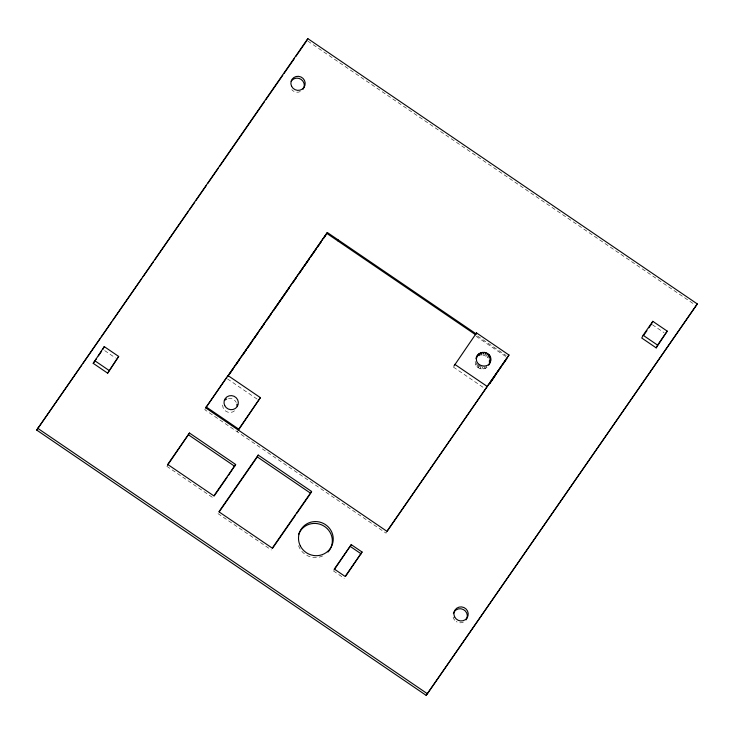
<?xml version="1.0" encoding="UTF-8"?>
<svg xmlns="http://www.w3.org/2000/svg" width="734" height="734" viewBox="0 0 734 734"><rect width="100%" height="100%" fill="white"/><g stroke="black" fill="none" stroke-linecap="round" stroke-linejoin="round"><path stroke-width="0.55" stroke-dasharray="3.67 2.75" d="M205.263 408.783L204.814 409.71L386.038 533.15L386.479 532.233M237.275 431.821L237.724 430.895M487.027 367.413C483.587 370.358 477.816 369.028 475.88 364.972L477.228 362.201M476.916 366.523L478.265 363.752M479.008 364.413L477.669 367.183L479.109 368.165L480.458 365.394M478.32 367.771L479.669 365M479.999 368.624L481.348 365.853M481.834 369.018L483.183 366.248M483.697 368.945L485.046 366.174M485.477 368.395L486.816 365.624M482.798 354.999L486.312 356.256M307.867 41.113L694.511 304.491M652.361 324.703L664.087 332.685M477.495 336.034L506.24 355.623M476.118 336.328L506.726 357.174M453.41 367.101L484.009 387.947M227.522 378.937L259.056 400.415M104.696 350.613L115.513 357.981M333.419 570.924L344.237 578.291M166.802 466.283L212.97 497.735M217.989 513.626L271.36 549.986M475.88 364.972L475.164 361.376M322.63 555.977A17.469 16.974 25.9 0 1 297.931 543.408M300.298 91.576A7.202 7.001 25.9 0 1 291.747 89.704M463.319 622.157A7.202 7.001 25.9 0 1 456.172 621.524M454.768 620.276A7.202 7.001 25.9 0 1 453.135 616.973M234.541 410.829A7.202 7.001 25.9 0 1 223.044 402.994M228.439 398.489A7.202 7.001 25.9 0 1 236.256 402.461"/><path stroke-width="1.1" d="M476.88 356.816C473.329 366.385 490.193 370.175 490.807 359.871C491.459 350.705 477.293 349.76 475.981 358.66M36.7 430.069L307.812 38.618L697.3 303.931L426.188 695.382L36.7 430.069L81.74 365.128M93.218 363.339L104.237 346.613L118.669 356.44L107.641 373.166L93.218 363.339L96.438 358.687M102.898 349.384L104.237 346.613M107.641 373.166L118.669 356.44M306.913 40.471L307.812 38.618M167.444 465.365L189.482 433.032L235.642 464.475L228.338 475.559M453.86 366.183L476.54 332.924L508.992 355.036L386.928 531.306L205.713 407.865L227.944 375.533L260.396 397.644L238.55 429.968M227.944 375.533L227.494 376.459L327.327 232.513L476.091 333.851M227.696 376.441L327.327 232.513M238.165 429.968L260.396 397.644M337.695 240.807L338.145 239.89M257.313 456.924L258.212 455.08L311.583 491.441L310.693 493.285L257.313 456.924L219.273 511.772M334.071 569.988L351.256 544.646L362.073 552.023L345.54 576.419M476.54 332.924L475.641 334.777L326.878 233.44M476.816 357.036L477.715 355.183M478.054 355.678L478.944 353.834M479.155 355.623L480.504 352.852M480.935 355.072L482.275 352.302M483.247 354.072L484.146 352.228M485.082 354.476L485.981 352.632M486.761 355.329L487.651 353.485M487.715 357.495L489.055 354.724M489.202 358.128L490.092 356.284M490.697 358.036L489.349 360.807L489.468 362.642L490.807 359.871M488.716 365.137L490.44 361.66M508.992 355.036L387.139 531.288M426.188 695.382L697.3 303.931M643.122 335.273L641.782 338.044L656.205 347.87L667.234 331.144L652.801 321.318L643.122 335.273L657.554 345.099L656.205 347.87M651.911 323.162L652.801 321.318M83.043 363.247L100.007 338.787M101.32 336.897L111.761 321.841M113.064 319.96L141.781 278.553M143.093 276.672L153.534 261.616M154.837 259.735L188.124 211.741M189.427 209.86L194.657 202.327M195.96 200.446L206.401 185.39M207.704 183.509L218.154 168.453M219.457 166.572L264.488 101.631M265.8 99.751L282.764 75.29M284.076 73.4L294.517 58.344M295.82 56.463L306.262 41.407M98.374 355.898L101.604 351.247M205.713 407.865L226.852 377.377M229.21 374.542L233.118 368.899M235.733 365.137L239.651 359.486M242.257 355.724L246.174 350.081M247.477 348.2L252.698 340.677M254.001 338.787L257.918 333.144M260.524 329.382L264.442 323.74M267.057 319.978L270.965 314.326M273.58 310.565L289.242 287.985M292.499 283.287L296.417 277.636M299.022 273.874L302.94 268.231M304.243 266.35L309.464 258.827M310.766 256.946L315.987 249.413M317.299 247.532L321.208 241.89M323.822 238.128L325.777 235.302M189.482 433.032L167.701 464.438L213.86 495.881L235.642 464.475M214.245 495.881L227.063 477.412M258.212 455.08L218.888 511.781L272.259 548.142L311.583 491.441M272.653 548.133L295.215 515.598M296.508 513.736L310.042 494.211M351.256 544.646L334.309 569.079L345.136 576.447L362.073 552.023M489.523 383.671L501.689 366.119M502.974 364.275L506.818 358.733M489.716 383.671L494.835 376.285M643.718 335.254L646.938 330.603M648.874 327.814L651.462 324.089M657.554 345.099L667.234 331.144M454.759 364.33L487.211 386.442M206.162 406.939L238.614 429.051M94.558 360.568L108.981 370.395M188.583 434.886L234.752 466.329M350.357 546.5L361.174 553.867M37.599 428.216L427.087 693.529M298.536 534.609A17.469 16.974 25.9 0 1 323.694 525.911A17.469 16.974 25.9 0 1 328.015 552.051M291.187 81.135A7.202 7.001 25.9 0 1 301.133 79.428A7.202 7.001 25.9 0 1 303.087 89.245M453.383 613.34A7.202 7.001 25.9 0 1 463.347 609.523A7.202 7.001 25.9 0 1 466.118 619.817M225.109 400.021A7.202 7.001 25.9 0 1 226.668 399.03M236.853 404.214A7.202 7.001 25.9 0 1 236.972 406.058M300.279 545.812A17.469 16.974 25.9 0 0 330.3 548.463A17.469 16.974 25.9 0 0 317.042 521.635A17.469 16.974 25.9 0 0 300.279 545.812M291.6 86.3A7.202 7.001 25.9 0 0 303.986 87.392A7.202 7.001 25.9 0 0 298.518 76.327A7.202 7.001 25.9 0 0 291.6 86.3M454.63 616.881A7.202 7.001 25.9 0 0 467.017 617.973A7.202 7.001 25.9 0 0 461.548 606.908A7.202 7.001 25.9 0 0 454.63 616.881M224.732 405.608A7.202 7.001 25.9 0 0 237.119 406.709A7.202 7.001 25.9 0 0 231.65 395.635A7.202 7.001 25.9 0 0 224.732 405.608"/></g></svg>
